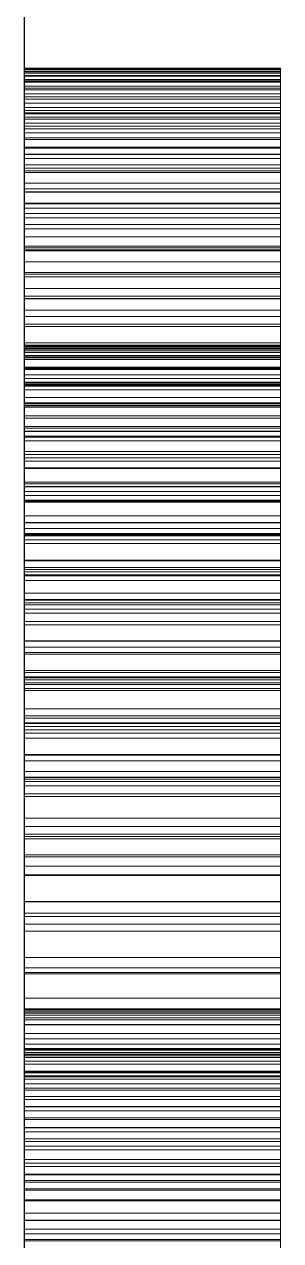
# Model space of a CAD drawing. Header units: millimetres. Extents: x 40 to 1360, y 134 to 546.
# Drawn here: x 107.85 to 108.05, y 429.61 to 430.56 of the extents above; entities that cross this region are included whole.
import ezdxf

# ---------------------------------------------------------------- set-up
doc = ezdxf.new("R2010")
doc.units = ezdxf.units.MM
doc.linetypes.add('WP_HIDDEN', pattern=[2.3, 1.5, -0.8])
doc.layers.add('HIDDEN', color=7, linetype='WP_HIDDEN', lineweight=13)
doc.layers.add('VISIBLE', color=7, linetype='CONTINUOUS', lineweight=25)

msp = doc.modelspace()

# ---------------------------------------------------------------- linework, layer by layer
at = {"layer": 'HIDDEN', "ltscale": 2}
for p, q in [((107.85, 430.52538), (107.85, 430.52476)), ((107.85, 430.52471), (107.85, 430.52538)), ((107.85, 430.52538), (107.85, 430.52441)), ((107.85, 430.52315), (107.85, 430.52538)), ((107.85, 428.36212), (107.85, 430.52538)), ((107.85, 430.52538), (107.85, 430.49034)), ((107.85, 430.52538), (108.05, 430.52538)), ((107.85, 430.52476), (107.85, 430.52289)), ((107.85, 430.52476), (108.05, 430.52476)), ((107.85, 430.52269), (107.85, 430.52471)), ((107.85, 430.52471), (108.05, 430.52471)), ((107.85, 430.52441), (107.85, 430.52152)), ((107.85, 430.52441), (108.05, 430.52441)), ((108.05, 430.52471), (108.05, 430.52538)), ((108.05, 430.52538), (108.05, 430.52476)), ((108.05, 430.52315), (108.05, 430.52538)), ((108.05, 430.52538), (108.05, 430.52441)), ((108.05, 428.36212), (108.05, 430.52538)), ((108.05, 430.52538), (108.05, 430.49034)), ((108.05, 430.52476), (108.05, 430.52289)), ((108.05, 430.52269), (108.05, 430.52471)), ((108.05, 430.52441), (108.05, 430.52152)), ((107.85, 430.51647), (107.85, 430.52315)), ((107.85, 430.52315), (108.05, 430.52315)), ((107.85, 430.52289), (107.85, 430.51977)), ((107.85, 430.52289), (108.05, 430.52289)), ((107.85, 430.51933), (107.85, 430.52269)), ((107.85, 430.52269), (108.05, 430.52269)), ((107.85, 430.52152), (107.85, 430.5167)), ((107.85, 430.52152), (108.05, 430.52152)), ((107.85, 430.51977), (107.85, 430.51541)), ((107.85, 430.51977), (108.05, 430.51977)), ((107.85, 430.51463), (107.85, 430.51933)), ((107.85, 430.51933), (108.05, 430.51933)), ((107.85, 430.5167), (107.85, 430.50995)), ((107.85, 430.5167), (108.05, 430.5167)), ((107.85, 430.51656), (107.85, 428.36212)), ((107.85, 428.82504), (107.85, 430.51656)), ((107.85, 430.51656), (108.05, 430.51656)), ((107.85, 430.51146), (107.85, 430.51647)), ((107.85, 430.51647), (108.05, 430.51647)), ((107.85, 430.51541), (107.85, 430.50981)), ((107.85, 430.51541), (108.05, 430.51541)), ((108.05, 430.51647), (108.05, 430.52315)), ((108.05, 430.52289), (108.05, 430.51977)), ((108.05, 430.51933), (108.05, 430.52269)), ((108.05, 430.52152), (108.05, 430.5167)), ((108.05, 430.51977), (108.05, 430.51541)), ((108.05, 430.51463), (108.05, 430.51933)), ((108.05, 430.5167), (108.05, 430.50995)), ((108.05, 430.51656), (108.05, 428.36212)), ((108.05, 428.82504), (108.05, 430.51656)), ((108.05, 430.51146), (108.05, 430.51647)), ((108.05, 430.51541), (108.05, 430.50981)), ((107.85, 430.50859), (107.85, 430.51463)), ((107.85, 430.51463), (108.05, 430.51463)), ((107.85, 430.50533), (107.85, 430.51146)), ((107.85, 430.51146), (108.05, 430.51146)), ((107.85, 430.50995), (107.85, 430.50127)), ((107.85, 430.50995), (108.05, 430.50995)), ((107.85, 430.50981), (107.85, 430.50296)), ((107.85, 430.50981), (108.05, 430.50981)), ((107.85, 430.5012), (107.85, 430.50859)), ((107.85, 430.50859), (108.05, 430.50859)), ((108.05, 430.50859), (108.05, 430.51463)), ((108.05, 430.50533), (108.05, 430.51146)), ((108.05, 430.50995), (108.05, 430.50127)), ((108.05, 430.50981), (108.05, 430.50296)), ((108.05, 430.5012), (108.05, 430.50859)), ((107.85, 430.49809), (107.85, 430.50533)), ((107.85, 430.50533), (108.05, 430.50533)), ((107.85, 430.50296), (107.85, 430.49486)), ((107.85, 430.50296), (108.05, 430.50296)), ((107.85, 430.50127), (107.85, 430.49066)), ((107.85, 430.50127), (108.05, 430.50127)), ((107.85, 430.49247), (107.85, 430.5012)), ((107.85, 430.5012), (108.05, 430.5012)), ((107.85, 430.48974), (107.85, 430.49809)), ((107.85, 430.49809), (108.05, 430.49809)), ((108.05, 430.49809), (108.05, 430.50533)), ((108.05, 430.50296), (108.05, 430.49486)), ((108.05, 430.50127), (108.05, 430.49066)), ((108.05, 430.49247), (108.05, 430.5012)), ((108.05, 430.48974), (108.05, 430.49809)), ((107.85, 430.49486), (107.85, 430.48552)), ((107.85, 430.49486), (108.05, 430.49486)), ((107.85, 430.48239), (107.85, 430.49247)), ((107.85, 430.49247), (108.05, 430.49247)), ((107.85, 430.49066), (107.85, 430.47812)), ((107.85, 430.49066), (108.05, 430.49066)), ((107.85, 430.49034), (107.85, 430.45502)), ((107.85, 430.49034), (108.05, 430.49034)), ((107.85, 430.48027), (107.85, 430.48974)), ((107.85, 430.48974), (108.05, 430.48974)), ((107.85, 430.48717), (107.85, 429.38056)), ((107.85, 430.2344), (107.85, 430.48717)), ((107.85, 430.48717), (108.05, 430.48717)), ((108.05, 430.49486), (108.05, 430.48552)), ((108.05, 430.48239), (108.05, 430.49247)), ((108.05, 430.49066), (108.05, 430.47812)), ((108.05, 430.49034), (108.05, 430.45502)), ((108.05, 430.48027), (108.05, 430.48974)), ((108.05, 430.48717), (108.05, 429.38056)), ((108.05, 430.2344), (108.05, 430.48717)), ((107.85, 430.48552), (107.85, 430.47493)), ((107.85, 430.48552), (108.05, 430.48552)), ((107.85, 430.47097), (107.85, 430.48239)), ((107.85, 430.48239), (108.05, 430.48239)), ((107.85, 430.46969), (107.85, 430.48027)), ((107.85, 430.48027), (108.05, 430.48027)), ((107.85, 430.47812), (107.85, 430.46366)), ((107.85, 430.47812), (108.05, 430.47812)), ((108.05, 430.48552), (108.05, 430.47493)), ((108.05, 430.47097), (108.05, 430.48239)), ((108.05, 430.46969), (108.05, 430.48027)), ((108.05, 430.47812), (108.05, 430.46366)), ((107.85, 430.47493), (107.85, 430.46309)), ((107.85, 430.47493), (108.05, 430.47493)), ((107.85, 430.45821), (107.85, 430.47097)), ((107.85, 430.47097), (108.05, 430.47097)), ((107.85, 430.458), (107.85, 430.46969)), ((107.85, 430.46969), (108.05, 430.46969)), ((108.05, 430.47493), (108.05, 430.46309)), ((108.05, 430.45821), (108.05, 430.47097)), ((108.05, 430.458), (108.05, 430.46969)), ((107.85, 430.46366), (107.85, 430.44726)), ((107.85, 430.46366), (108.05, 430.46366)), ((107.85, 430.46309), (107.85, 430.45001)), ((107.85, 430.46309), (108.05, 430.46309)), ((107.85, 430.44411), (107.85, 430.45821)), ((107.85, 430.45821), (108.05, 430.45821)), ((107.85, 430.44519), (107.85, 430.458)), ((107.85, 430.458), (108.05, 430.458)), ((108.05, 430.46366), (108.05, 430.44726)), ((108.05, 430.46309), (108.05, 430.45001)), ((108.05, 430.44411), (108.05, 430.45821)), ((108.05, 430.44519), (108.05, 430.458)), ((107.85, 430.45502), (107.85, 430.41943)), ((107.85, 430.45502), (108.05, 430.45502)), ((107.85, 430.45001), (107.85, 430.43569)), ((107.85, 430.45001), (108.05, 430.45001)), ((108.05, 430.45502), (108.05, 430.41943)), ((108.05, 430.45001), (108.05, 430.43569)), ((107.85, 430.44726), (107.85, 430.42894)), ((107.85, 430.44726), (108.05, 430.44726)), ((107.85, 430.43127), (107.85, 430.44519)), ((107.85, 430.44519), (108.05, 430.44519)), ((107.85, 430.42866), (107.85, 430.44411)), ((107.85, 430.44411), (108.05, 430.44411)), ((108.05, 430.44726), (108.05, 430.42894)), ((108.05, 430.43127), (108.05, 430.44519)), ((108.05, 430.42866), (108.05, 430.44411)), ((107.85, 430.43569), (107.85, 430.42012)), ((107.85, 430.43569), (108.05, 430.43569)), ((107.85, 430.41624), (107.85, 430.43127)), ((107.85, 430.43127), (108.05, 430.43127)), ((108.05, 430.43569), (108.05, 430.42012)), ((108.05, 430.41624), (108.05, 430.43127)), ((107.85, 430.42894), (107.85, 430.40868)), ((107.85, 430.42894), (108.05, 430.42894)), ((107.85, 430.41187), (107.85, 430.42866)), ((107.85, 430.42866), (108.05, 430.42866)), ((107.85, 430.42012), (107.85, 430.4033)), ((107.85, 430.42012), (108.05, 430.42012)), ((108.05, 430.42894), (108.05, 430.40868)), ((108.05, 430.41187), (108.05, 430.42866)), ((108.05, 430.42012), (108.05, 430.4033)), ((107.85, 430.41943), (107.85, 430.38356)), ((107.85, 430.41943), (108.05, 430.41943)), ((107.85, 430.40009), (107.85, 430.41624)), ((107.85, 430.41624), (108.05, 430.41624)), ((107.85, 430.39373), (107.85, 430.41187)), ((107.85, 430.41187), (108.05, 430.41187)), ((108.05, 430.41943), (108.05, 430.38356)), ((108.05, 430.40009), (108.05, 430.41624)), ((108.05, 430.39373), (108.05, 430.41187)), ((107.85, 430.40868), (107.85, 430.3865)), ((107.85, 430.40868), (108.05, 430.40868)), ((107.85, 430.4033), (107.85, 430.38524)), ((107.85, 430.4033), (108.05, 430.4033)), ((108.05, 430.40868), (108.05, 430.3865)), ((108.05, 430.4033), (108.05, 430.38524)), ((107.85, 430.38283), (107.85, 430.40009)), ((107.85, 430.40009), (108.05, 430.40009)), ((107.85, 430.37426), (107.85, 430.39373)), ((107.85, 430.39373), (108.05, 430.39373)), ((108.05, 430.38283), (108.05, 430.40009)), ((108.05, 430.37426), (108.05, 430.39373)), ((107.85, 430.3865), (107.85, 430.36239)), ((107.85, 430.3865), (108.05, 430.3865)), ((107.85, 430.38524), (107.85, 430.36593)), ((107.85, 430.38524), (108.05, 430.38524)), ((107.85, 430.38356), (107.85, 430.34742)), ((107.85, 430.38356), (108.05, 430.38356)), ((107.85, 430.36458), (107.85, 430.38283)), ((107.85, 430.38283), (108.05, 430.38283)), ((108.05, 430.3865), (108.05, 430.36239)), ((108.05, 430.38524), (108.05, 430.36593)), ((108.05, 430.38356), (108.05, 430.34742)), ((108.05, 430.36458), (108.05, 430.38283)), ((107.85, 430.35343), (107.85, 430.37426)), ((107.85, 430.37426), (108.05, 430.37426)), ((108.05, 430.35343), (108.05, 430.37426)), ((107.85, 430.36593), (107.85, 430.34543)), ((107.85, 430.36593), (108.05, 430.36593)), ((107.85, 430.34549), (107.85, 430.36458)), ((107.85, 430.36458), (108.05, 430.36458)), ((108.05, 430.36593), (108.05, 430.34543)), ((108.05, 430.34549), (108.05, 430.36458)), ((107.85, 430.36239), (107.85, 430.33635)), ((107.85, 430.36239), (108.05, 430.36239)), ((107.85, 430.33162), (107.85, 430.35343)), ((107.85, 430.35343), (108.05, 430.35343)), ((108.05, 430.36239), (108.05, 430.33635)), ((108.05, 430.33162), (108.05, 430.35343)), ((107.85, 430.34742), (107.85, 430.311)), ((107.85, 430.34742), (108.05, 430.34742)), ((107.85, 430.32555), (107.85, 430.34549)), ((107.85, 430.34549), (108.05, 430.34549)), ((107.85, 430.34543), (107.85, 430.3238)), ((107.85, 430.34543), (108.05, 430.34543)), ((108.05, 430.34742), (108.05, 430.311)), ((108.05, 430.32555), (108.05, 430.34549)), ((108.05, 430.34543), (108.05, 430.3238)), ((107.85, 430.33635), (107.85, 430.30838)), ((107.85, 430.33635), (108.05, 430.33635)), ((108.05, 430.33635), (108.05, 430.30838)), ((107.85, 430.30916), (107.85, 430.33162)), ((107.85, 430.33162), (108.05, 430.33162)), ((107.85, 430.30475), (107.85, 430.32555)), ((107.85, 430.32555), (108.05, 430.32555)), ((108.05, 430.30916), (108.05, 430.33162)), ((108.05, 430.30475), (108.05, 430.32555)), ((107.85, 430.3238), (107.85, 430.30104)), ((107.85, 430.3238), (108.05, 430.3238)), ((108.05, 430.3238), (108.05, 430.30104)), ((107.85, 430.311), (107.85, 430.27431)), ((107.85, 430.311), (108.05, 430.311)), ((107.85, 430.28606), (107.85, 430.30916)), ((107.85, 430.30916), (108.05, 430.30916)), ((107.85, 430.30838), (107.85, 430.27849)), ((107.85, 430.30838), (108.05, 430.30838)), ((107.85, 430.30788), (107.85, 430.30611)), ((107.85, 430.30677), (107.85, 430.30788)), ((107.85, 430.30788), (108.05, 430.30788)), ((107.85, 430.30347), (107.85, 430.30677)), ((107.85, 430.30677), (108.05, 430.30677)), ((107.85, 430.30641), (107.85, 430.30472)), ((107.85, 430.30462), (107.85, 430.30641)), ((107.85, 430.30641), (108.05, 430.30641)), ((107.85, 430.30611), (107.85, 430.3008)), ((107.85, 430.30611), (108.05, 430.30611)), ((108.05, 430.311), (108.05, 430.27431)), ((108.05, 430.28606), (108.05, 430.30916)), ((108.05, 430.30838), (108.05, 430.27849)), ((108.05, 430.30788), (108.05, 430.30611)), ((108.05, 430.30677), (108.05, 430.30788)), ((108.05, 430.30347), (108.05, 430.30677)), ((108.05, 430.30641), (108.05, 430.30472)), ((108.05, 430.30462), (108.05, 430.30641)), ((108.05, 430.30611), (108.05, 430.3008)), ((107.85, 430.28311), (107.85, 430.30475)), ((107.85, 430.30475), (108.05, 430.30475)), ((107.85, 430.30472), (107.85, 430.29966)), ((107.85, 430.30472), (108.05, 430.30472)), ((107.85, 430.29924), (107.85, 430.30462)), ((107.85, 430.30462), (108.05, 430.30462)), ((107.85, 430.29796), (107.85, 430.30347)), ((107.85, 430.30347), (108.05, 430.30347)), ((107.85, 430.30104), (107.85, 430.27715)), ((107.85, 430.30104), (108.05, 430.30104)), ((107.85, 430.3008), (107.85, 430.29196)), ((107.85, 430.3008), (108.05, 430.3008)), ((107.85, 430.29966), (107.85, 430.29122)), ((107.85, 430.29966), (108.05, 430.29966)), ((107.85, 430.29029), (107.85, 430.29924)), ((107.85, 430.29924), (108.05, 430.29924)), ((107.85, 430.29024), (107.85, 430.29796)), ((107.85, 430.29796), (108.05, 430.29796)), ((108.05, 430.28311), (108.05, 430.30475)), ((108.05, 430.30472), (108.05, 430.29966)), ((108.05, 430.29924), (108.05, 430.30462)), ((108.05, 430.29796), (108.05, 430.30347)), ((108.05, 430.30104), (108.05, 430.27715)), ((108.05, 430.3008), (108.05, 430.29196)), ((108.05, 430.29966), (108.05, 430.29122)), ((108.05, 430.29029), (108.05, 430.29924)), ((108.05, 430.29024), (108.05, 430.29796)), ((107.85, 430.29196), (107.85, 430.27959)), ((107.85, 430.29196), (108.05, 430.29196)), ((107.85, 430.29122), (107.85, 430.2794)), ((107.85, 430.29122), (108.05, 430.29122)), ((107.85, 430.27775), (107.85, 430.29029)), ((107.85, 430.29029), (108.05, 430.29029)), ((107.85, 430.28032), (107.85, 430.29024)), ((107.85, 430.29024), (108.05, 430.29024)), ((108.05, 430.29196), (108.05, 430.27959)), ((108.05, 430.29122), (108.05, 430.2794)), ((108.05, 430.27775), (108.05, 430.29029)), ((108.05, 430.28032), (108.05, 430.29024)), ((107.85, 430.26232), (107.85, 430.28606)), ((107.85, 430.28606), (108.05, 430.28606)), ((107.85, 430.26062), (107.85, 430.28311)), ((107.85, 430.28311), (108.05, 430.28311)), ((107.85, 430.2682), (107.85, 430.28032)), ((107.85, 430.28032), (108.05, 430.28032)), ((107.85, 430.27959), (107.85, 430.26367)), ((107.85, 430.27959), (108.05, 430.27959)), ((107.85, 430.2794), (107.85, 430.26421)), ((107.85, 430.2794), (108.05, 430.2794)), ((107.85, 430.27849), (107.85, 430.2417)), ((107.85, 430.27849), (108.05, 430.27849)), ((107.85, 430.26163), (107.85, 430.27775)), ((107.85, 430.27775), (108.05, 430.27775)), ((108.05, 430.26232), (108.05, 430.28606)), ((108.05, 430.26062), (108.05, 430.28311)), ((108.05, 430.2682), (108.05, 430.28032)), ((108.05, 430.27959), (108.05, 430.26367)), ((108.05, 430.2794), (108.05, 430.26421)), ((108.05, 430.27849), (108.05, 430.2417)), ((108.05, 430.26163), (108.05, 430.27775)), ((107.85, 430.27715), (107.85, 430.25213)), ((107.85, 430.27715), (108.05, 430.27715)), ((107.85, 430.27431), (107.85, 430.23734)), ((107.85, 430.27431), (108.05, 430.27431)), ((107.85, 430.25387), (107.85, 430.2682)), ((107.85, 430.2682), (108.05, 430.2682)), ((108.05, 430.27715), (108.05, 430.25213)), ((108.05, 430.27431), (108.05, 430.23734)), ((108.05, 430.25387), (108.05, 430.2682)), ((107.85, 430.26421), (107.85, 430.24565)), ((107.85, 430.26421), (108.05, 430.26421)), ((107.85, 430.26367), (107.85, 430.24422)), ((107.85, 430.26367), (108.05, 430.26367)), ((107.85, 430.23793), (107.85, 430.26232)), ((107.85, 430.26232), (108.05, 430.26232)), ((107.85, 430.24193), (107.85, 430.26163)), ((107.85, 430.26163), (108.05, 430.26163)), ((107.85, 430.23728), (107.85, 430.26062)), ((107.85, 430.26062), (108.05, 430.26062)), ((108.05, 430.26421), (108.05, 430.24565)), ((108.05, 430.26367), (108.05, 430.24422)), ((108.05, 430.23793), (108.05, 430.26232)), ((108.05, 430.24193), (108.05, 430.26163)), ((108.05, 430.23728), (108.05, 430.26062)), ((107.85, 430.23734), (107.85, 430.25387)), ((107.85, 430.25387), (108.05, 430.25387)), ((107.85, 430.25213), (107.85, 430.22598)), ((107.85, 430.25213), (108.05, 430.25213)), ((108.05, 430.23734), (108.05, 430.25387)), ((108.05, 430.25213), (108.05, 430.22598)), ((107.85, 430.24565), (107.85, 430.22371)), ((107.85, 430.24565), (108.05, 430.24565)), ((107.85, 430.24422), (107.85, 430.22124)), ((107.85, 430.24422), (108.05, 430.24422)), ((107.85, 430.21864), (107.85, 430.24193)), ((107.85, 430.24193), (108.05, 430.24193)), ((107.85, 430.2417), (107.85, 430.20225)), ((107.85, 430.2417), (108.05, 430.2417)), ((108.05, 430.24565), (108.05, 430.22371)), ((108.05, 430.24422), (108.05, 430.22124)), ((108.05, 430.21864), (108.05, 430.24193)), ((108.05, 430.2417), (108.05, 430.20225)), ((107.85, 430.2129), (107.85, 430.23793)), ((107.85, 430.23793), (108.05, 430.23793)), ((107.85, 430.21325), (107.85, 430.23734)), ((107.85, 430.23734), (107.85, 430.20092)), ((107.85, 430.23734), (108.05, 430.23734)), ((107.85, 430.21309), (107.85, 430.23728)), ((107.85, 430.23728), (108.05, 430.23728)), ((107.85, 429.65537), (107.85, 430.2344)), ((107.85, 430.2344), (108.05, 430.2344)), ((108.05, 430.2129), (108.05, 430.23793)), ((108.05, 430.21325), (108.05, 430.23734)), ((108.05, 430.23734), (108.05, 430.20092)), ((108.05, 430.21309), (108.05, 430.23728)), ((108.05, 429.65537), (108.05, 430.2344)), ((107.85, 430.22598), (107.85, 430.1987)), ((107.85, 430.22598), (108.05, 430.22598)), ((107.85, 430.22371), (107.85, 430.19839)), ((107.85, 430.22371), (108.05, 430.22371)), ((107.85, 430.22124), (107.85, 430.19472)), ((107.85, 430.22124), (108.05, 430.22124)), ((108.05, 430.22598), (108.05, 430.1987)), ((108.05, 430.22371), (108.05, 430.19839)), ((108.05, 430.22124), (108.05, 430.19472)), ((107.85, 430.19178), (107.85, 430.21864)), ((107.85, 430.21864), (108.05, 430.21864)), ((107.85, 430.18654), (107.85, 430.21325)), ((107.85, 430.21325), (108.05, 430.21325)), ((107.85, 430.18805), (107.85, 430.21309)), ((107.85, 430.21309), (108.05, 430.21309)), ((107.85, 430.18723), (107.85, 430.2129)), ((107.85, 430.2129), (108.05, 430.2129)), ((108.05, 430.19178), (108.05, 430.21864)), ((108.05, 430.18654), (108.05, 430.21325)), ((108.05, 430.18805), (108.05, 430.21309)), ((108.05, 430.18723), (108.05, 430.2129)), ((107.85, 430.20225), (107.85, 430.16014)), ((107.85, 430.20225), (108.05, 430.20225)), ((108.05, 430.20225), (108.05, 430.16014)), ((107.85, 430.20092), (107.85, 430.16588)), ((107.85, 430.20092), (108.05, 430.20092)), ((107.85, 430.1987), (107.85, 430.17029)), ((107.85, 430.1987), (108.05, 430.1987)), ((107.85, 430.19839), (107.85, 430.17062)), ((107.85, 430.19839), (108.05, 430.19839)), ((107.85, 430.19472), (107.85, 430.17575)), ((107.85, 430.19472), (108.05, 430.19472)), ((108.05, 430.20092), (108.05, 430.16588)), ((108.05, 430.1987), (108.05, 430.17029)), ((108.05, 430.19839), (108.05, 430.17062)), ((108.05, 430.19472), (108.05, 430.17575)), ((107.85, 430.16174), (107.85, 430.19178)), ((107.85, 430.19178), (108.05, 430.19178)), ((107.85, 430.16216), (107.85, 430.18805)), ((107.85, 430.18805), (108.05, 430.18805)), ((107.85, 430.16092), (107.85, 430.18723)), ((107.85, 430.18723), (108.05, 430.18723)), ((107.85, 430.15722), (107.85, 430.18654)), ((107.85, 430.18654), (108.05, 430.18654)), ((108.05, 430.16174), (108.05, 430.19178)), ((108.05, 430.16216), (108.05, 430.18805)), ((108.05, 430.16092), (108.05, 430.18723)), ((108.05, 430.15722), (108.05, 430.18654)), ((107.85, 430.17575), (107.85, 430.15412)), ((107.85, 430.17575), (108.05, 430.17575)), ((108.05, 430.17575), (108.05, 430.15412)), ((107.85, 430.17062), (107.85, 430.14131)), ((107.85, 430.17062), (108.05, 430.17062)), ((107.85, 430.17029), (107.85, 430.14074)), ((107.85, 430.17029), (108.05, 430.17029)), ((107.85, 430.16588), (107.85, 430.13221)), ((107.85, 430.16588), (108.05, 430.16588)), ((108.05, 430.17062), (108.05, 430.14131)), ((108.05, 430.17029), (108.05, 430.14074)), ((108.05, 430.16588), (108.05, 430.13221)), ((107.85, 430.13542), (107.85, 430.16216)), ((107.85, 430.16216), (108.05, 430.16216)), ((107.85, 430.12895), (107.85, 430.16174)), ((107.85, 430.16174), (108.05, 430.16174)), ((107.85, 430.13396), (107.85, 430.16092)), ((107.85, 430.16092), (108.05, 430.16092)), ((107.85, 430.16014), (107.85, 430.11536)), ((107.85, 430.16014), (108.05, 430.16014)), ((107.85, 430.12528), (107.85, 430.15722)), ((107.85, 430.15722), (108.05, 430.15722)), ((107.85, 430.15412), (107.85, 430.12983)), ((107.85, 430.15412), (108.05, 430.15412)), ((108.05, 430.13542), (108.05, 430.16216)), ((108.05, 430.12895), (108.05, 430.16174)), ((108.05, 430.13396), (108.05, 430.16092)), ((108.05, 430.16014), (108.05, 430.11536)), ((108.05, 430.12528), (108.05, 430.15722)), ((108.05, 430.15412), (108.05, 430.12983)), ((107.85, 430.14131), (107.85, 430.11046)), ((107.85, 430.14131), (108.05, 430.14131)), ((107.85, 430.14074), (107.85, 430.11007)), ((107.85, 430.14074), (108.05, 430.14074)), ((107.85, 430.10783), (107.85, 430.13542)), ((107.85, 430.13542), (108.05, 430.13542)), ((108.05, 430.14131), (108.05, 430.11046)), ((108.05, 430.14074), (108.05, 430.11007)), ((108.05, 430.10783), (108.05, 430.13542)), ((107.85, 430.10636), (107.85, 430.13396)), ((107.85, 430.13396), (108.05, 430.13396)), ((107.85, 430.13221), (107.85, 430.09993)), ((107.85, 430.13221), (108.05, 430.13221)), ((107.85, 430.12983), (107.85, 430.10287)), ((107.85, 430.12983), (108.05, 430.12983)), ((107.85, 430.09341), (107.85, 430.12895)), ((107.85, 430.12895), (108.05, 430.12895)), ((108.05, 430.10636), (108.05, 430.13396)), ((108.05, 430.13221), (108.05, 430.09993)), ((108.05, 430.12983), (108.05, 430.10287)), ((108.05, 430.09341), (108.05, 430.12895)), ((107.85, 430.09072), (107.85, 430.12528)), ((107.85, 430.12528), (108.05, 430.12528)), ((108.05, 430.09072), (108.05, 430.12528)), ((107.85, 430.11536), (107.85, 430.06792)), ((107.85, 430.11536), (108.05, 430.11536)), ((107.85, 430.11046), (107.85, 430.07807)), ((107.85, 430.11046), (108.05, 430.11046)), ((107.85, 430.11007), (107.85, 430.07826)), ((107.85, 430.11007), (108.05, 430.11007)), ((107.85, 430.0501), (107.85, 430.10783)), ((107.85, 430.10783), (108.05, 430.10783)), ((108.05, 430.11536), (108.05, 430.06792)), ((108.05, 430.11046), (108.05, 430.07807)), ((108.05, 430.11007), (108.05, 430.07826)), ((108.05, 430.0501), (108.05, 430.10783)), ((107.85, 430.07811), (107.85, 430.10636)), ((107.85, 430.10636), (108.05, 430.10636)), ((107.85, 430.10287), (107.85, 430.07325)), ((107.85, 430.10287), (108.05, 430.10287)), ((107.85, 430.09993), (107.85, 430.06902)), ((107.85, 430.09993), (108.05, 430.09993)), ((108.05, 430.07811), (108.05, 430.10636)), ((108.05, 430.10287), (108.05, 430.07325)), ((108.05, 430.09993), (108.05, 430.06902)), ((107.85, 430.0551), (107.85, 430.09341)), ((107.85, 430.09341), (108.05, 430.09341)), ((107.85, 430.05354), (107.85, 430.09072)), ((107.85, 430.09072), (108.05, 430.09072)), ((108.05, 430.0551), (108.05, 430.09341)), ((108.05, 430.05354), (108.05, 430.09072)), ((107.85, 430.07826), (107.85, 430.04532)), ((107.85, 430.07826), (108.05, 430.07826)), ((107.85, 430.04923), (107.85, 430.07811)), ((107.85, 430.07811), (108.05, 430.07811)), ((107.85, 430.07807), (107.85, 430.04414)), ((107.85, 430.07807), (108.05, 430.07807)), ((108.05, 430.07826), (108.05, 430.04532)), ((108.05, 430.04923), (108.05, 430.07811)), ((108.05, 430.07807), (108.05, 430.04414)), ((107.85, 430.07325), (107.85, 430.04096)), ((107.85, 430.07325), (108.05, 430.07325)), ((107.85, 430.06902), (107.85, 430.03949)), ((107.85, 430.06902), (108.05, 430.06902)), ((108.05, 430.07325), (108.05, 430.04096)), ((108.05, 430.06902), (108.05, 430.03949)), ((107.85, 430.06792), (107.85, 430.01781)), ((107.85, 430.06792), (108.05, 430.06792)), ((108.05, 430.06792), (108.05, 430.01781)), ((107.85, 430.01405), (107.85, 430.0551)), ((107.85, 430.0551), (107.85, 428.36212)), ((107.85, 430.0551), (108.05, 430.0551)), ((107.85, 430.01375), (107.85, 430.05354)), ((107.85, 430.05354), (108.05, 430.05354)), ((107.85, 429.98897), (107.85, 430.0501)), ((107.85, 430.0501), (108.05, 430.0501)), ((108.05, 430.01405), (108.05, 430.0551)), ((108.05, 428.36212), (108.05, 430.0551)), ((108.05, 430.01375), (108.05, 430.05354)), ((108.05, 429.98897), (108.05, 430.0501)), ((107.85, 430.0197), (107.85, 430.04923)), ((107.85, 430.04923), (108.05, 430.04923)), ((107.85, 430.04776), (107.85, 428.36212)), ((107.85, 430.02498), (107.85, 430.04776)), ((107.85, 430.04776), (108.05, 430.04776)), ((107.85, 430.04532), (107.85, 430.01125)), ((107.85, 430.04532), (108.05, 430.04532)), ((107.85, 430.04414), (107.85, 430.00867)), ((107.85, 430.04414), (108.05, 430.04414)), ((107.85, 430.04096), (107.85, 430.00601)), ((107.85, 430.04096), (108.05, 430.04096)), ((108.05, 430.0197), (108.05, 430.04923)), ((108.05, 430.04776), (108.05, 428.36212)), ((108.05, 430.02498), (108.05, 430.04776)), ((108.05, 430.04532), (108.05, 430.01125)), ((108.05, 430.04414), (108.05, 430.00867)), ((108.05, 430.04096), (108.05, 430.00601)), ((107.85, 430.03949), (107.85, 430.01134)), ((107.85, 430.03949), (108.05, 430.03949)), ((108.05, 430.03949), (108.05, 430.01134)), ((107.85, 430.0022), (107.85, 430.02498)), ((107.85, 430.02498), (108.05, 430.02498)), ((108.05, 430.0022), (108.05, 430.02498)), ((107.85, 429.98952), (107.85, 430.0197)), ((107.85, 430.0197), (108.05, 430.0197)), ((107.85, 430.01781), (107.85, 429.96505)), ((107.85, 430.01781), (108.05, 430.01781)), ((107.85, 429.97024), (107.85, 430.01405)), ((107.85, 430.01405), (108.05, 430.01405)), ((107.85, 429.97134), (107.85, 430.01375)), ((107.85, 430.01375), (108.05, 430.01375)), ((108.05, 429.98952), (108.05, 430.0197)), ((108.05, 430.01781), (108.05, 429.96505)), ((108.05, 429.97024), (108.05, 430.01405)), ((108.05, 429.97134), (108.05, 430.01375)), ((107.85, 430.01134), (107.85, 429.98456)), ((107.85, 430.01134), (108.05, 430.01134)), ((107.85, 430.01125), (107.85, 429.97606)), ((107.85, 430.01125), (108.05, 430.01125)), ((107.85, 430.00867), (107.85, 429.97167)), ((107.85, 430.00867), (108.05, 430.00867)), ((107.85, 430.00601), (107.85, 429.9684)), ((107.85, 430.00601), (108.05, 430.00601)), ((107.85, 429.95664), (107.85, 430.0022)), ((107.85, 430.0022), (108.05, 430.0022)), ((108.05, 430.01134), (108.05, 429.98456)), ((108.05, 430.01125), (108.05, 429.97606)), ((108.05, 430.00867), (108.05, 429.97167)), ((108.05, 430.00601), (108.05, 429.9684)), ((108.05, 429.95664), (108.05, 430.0022)), ((107.85, 429.95871), (107.85, 429.98952)), ((107.85, 429.98952), (108.05, 429.98952)), ((107.85, 429.9684), (107.85, 429.98897)), ((107.85, 429.98897), (108.05, 429.98897)), ((107.85, 429.98456), (107.85, 429.72885)), ((107.85, 429.98456), (108.05, 429.98456)), ((108.05, 429.95871), (108.05, 429.98952)), ((108.05, 429.9684), (108.05, 429.98897)), ((108.05, 429.98456), (108.05, 429.72885)), ((107.85, 429.97606), (107.85, 429.93973)), ((107.85, 429.97606), (108.05, 429.97606)), ((108.05, 429.97606), (108.05, 429.93973)), ((107.85, 429.97167), (107.85, 429.93313)), ((107.85, 429.97167), (108.05, 429.97167)), ((107.85, 429.9253), (107.85, 429.97134)), ((107.85, 429.97134), (108.05, 429.97134)), ((107.85, 429.92367), (107.85, 429.97024)), ((107.85, 429.97024), (108.05, 429.97024)), ((107.85, 429.9684), (108.05, 429.9684)), ((107.85, 429.96505), (107.85, 429.90961)), ((107.85, 429.96505), (108.05, 429.96505)), ((108.05, 429.97167), (108.05, 429.93313)), ((108.05, 429.9253), (108.05, 429.97134)), ((108.05, 429.92367), (108.05, 429.97024)), ((108.05, 429.96505), (108.05, 429.90961)), ((107.85, 429.92725), (107.85, 429.95871)), ((107.85, 429.95871), (108.05, 429.95871)), ((107.85, 429.91108), (107.85, 429.95664)), ((107.85, 429.95664), (108.05, 429.95664)), ((108.05, 429.92725), (108.05, 429.95871)), ((108.05, 429.91108), (108.05, 429.95664)), ((107.85, 429.93973), (107.85, 429.90227)), ((107.85, 429.93973), (108.05, 429.93973)), ((108.05, 429.93973), (108.05, 429.90227)), ((107.85, 429.93313), (107.85, 429.89537)), ((107.85, 429.93313), (108.05, 429.93313)), ((107.85, 429.89499), (107.85, 429.92725)), ((107.85, 429.92725), (108.05, 429.92725)), ((108.05, 429.93313), (108.05, 429.89537)), ((108.05, 429.89499), (108.05, 429.92725)), ((107.85, 429.87462), (107.85, 429.9253)), ((107.85, 429.9253), (108.05, 429.9253)), ((107.85, 429.87434), (107.85, 429.92367)), ((107.85, 429.92367), (108.05, 429.92367)), ((108.05, 429.87462), (108.05, 429.9253)), ((108.05, 429.87434), (108.05, 429.92367)), ((107.85, 429.86553), (107.85, 429.91108)), ((107.85, 429.91108), (108.05, 429.91108)), ((107.85, 429.90961), (107.85, 429.85152)), ((107.85, 429.90961), (108.05, 429.90961)), ((108.05, 429.86553), (108.05, 429.91108)), ((108.05, 429.90961), (108.05, 429.85152)), ((107.85, 429.90227), (107.85, 429.87434)), ((107.85, 429.90227), (108.05, 429.90227)), ((108.05, 429.90227), (108.05, 429.87434)), ((107.85, 429.89537), (107.85, 429.85703)), ((107.85, 429.89537), (108.05, 429.89537)), ((107.85, 429.86286), (107.85, 429.89499)), ((107.85, 429.89499), (108.05, 429.89499)), ((108.05, 429.89537), (108.05, 429.85703)), ((108.05, 429.86286), (108.05, 429.89499)), ((107.85, 429.8193), (107.85, 429.87462)), ((107.85, 429.87462), (108.05, 429.87462)), ((107.85, 429.87434), (108.05, 429.87434)), ((108.05, 429.8193), (108.05, 429.87462)), ((107.85, 429.82282), (107.85, 429.86553)), ((107.85, 429.86553), (108.05, 429.86553)), ((107.85, 429.83088), (107.85, 429.86286)), ((107.85, 429.86286), (108.05, 429.86286)), ((108.05, 429.82282), (108.05, 429.86553)), ((108.05, 429.83088), (108.05, 429.86286)), ((107.85, 429.85703), (107.85, 429.81812)), ((107.85, 429.85703), (108.05, 429.85703)), ((107.85, 429.85152), (107.85, 429.79076)), ((107.85, 429.85152), (108.05, 429.85152)), ((108.05, 429.85703), (108.05, 429.81812)), ((108.05, 429.85152), (108.05, 429.79076)), ((107.85, 429.79903), (107.85, 429.83088)), ((107.85, 429.83088), (108.05, 429.83088)), ((107.85, 429.7858), (107.85, 429.82282)), ((107.85, 429.82282), (108.05, 429.82282)), ((108.05, 429.79903), (108.05, 429.83088)), ((108.05, 429.7858), (108.05, 429.82282)), ((107.85, 429.75935), (107.85, 429.8193)), ((107.85, 429.8193), (108.05, 429.8193)), ((107.85, 429.81812), (107.85, 429.77864)), ((107.85, 429.81812), (108.05, 429.81812)), ((108.05, 429.75935), (108.05, 429.8193)), ((108.05, 429.81812), (108.05, 429.77864)), ((107.85, 429.76731), (107.85, 429.79903)), ((107.85, 429.79903), (108.05, 429.79903)), ((108.05, 429.76731), (108.05, 429.79903)), ((107.85, 429.79076), (107.85, 429.72734)), ((107.85, 429.79076), (108.05, 429.79076)), ((107.85, 429.79058), (107.85, 429.78846)), ((107.85, 429.78981), (107.85, 429.79058)), ((107.85, 429.79058), (108.05, 429.79058)), ((107.85, 429.78752), (107.85, 429.78981)), ((107.85, 429.78981), (108.05, 429.78981)), ((107.85, 429.78846), (107.85, 429.78213)), ((107.85, 429.78846), (108.05, 429.78846)), ((107.85, 429.7837), (107.85, 429.78752)), ((107.85, 429.78752), (108.05, 429.78752)), ((107.85, 429.75448), (107.85, 429.7858)), ((107.85, 429.7858), (108.05, 429.7858)), ((107.85, 429.77836), (107.85, 429.7837)), ((107.85, 429.7837), (108.05, 429.7837)), ((108.05, 429.79076), (108.05, 429.72734)), ((108.05, 429.79058), (108.05, 429.78846)), ((108.05, 429.78981), (108.05, 429.79058)), ((108.05, 429.78752), (108.05, 429.78981)), ((108.05, 429.78846), (108.05, 429.78213)), ((108.05, 429.7837), (108.05, 429.78752)), ((108.05, 429.75448), (108.05, 429.7858)), ((108.05, 429.77836), (108.05, 429.7837)), ((107.85, 429.78213), (107.85, 429.77156)), ((107.85, 429.78213), (108.05, 429.78213)), ((107.85, 429.77864), (107.85, 429.73858)), ((107.85, 429.77864), (108.05, 429.77864)), ((107.85, 429.77149), (107.85, 429.77836)), ((107.85, 429.77836), (108.05, 429.77836)), ((108.05, 429.78213), (108.05, 429.77156)), ((108.05, 429.77864), (108.05, 429.73858)), ((108.05, 429.77149), (108.05, 429.77836)), ((107.85, 429.77156), (107.85, 429.75677)), ((107.85, 429.77156), (108.05, 429.77156)), ((107.85, 429.76309), (107.85, 429.77149)), ((107.85, 429.77149), (108.05, 429.77149)), ((107.85, 429.73574), (107.85, 429.76731)), ((107.85, 429.76731), (108.05, 429.76731)), ((108.05, 429.77156), (108.05, 429.75677)), ((108.05, 429.76309), (108.05, 429.77149)), ((108.05, 429.73574), (108.05, 429.76731)), ((107.85, 429.75316), (107.85, 429.76309)), ((107.85, 429.76309), (108.05, 429.76309)), ((107.85, 429.75971), (107.85, 429.75861)), ((107.85, 429.75895), (107.85, 429.75971)), ((107.85, 429.75971), (108.05, 429.75971)), ((107.85, 429.69475), (107.85, 429.75935)), ((107.85, 429.75935), (108.05, 429.75935)), ((107.85, 429.75667), (107.85, 429.75895)), ((107.85, 429.75895), (108.05, 429.75895)), ((107.85, 429.75861), (107.85, 429.75531)), ((107.85, 429.75861), (108.05, 429.75861)), ((107.85, 429.75677), (107.85, 429.73776)), ((107.85, 429.75677), (108.05, 429.75677)), ((107.85, 429.75287), (107.85, 429.75667)), ((107.85, 429.75667), (108.05, 429.75667)), ((107.85, 429.75531), (107.85, 429.74979)), ((107.85, 429.75531), (108.05, 429.75531)), ((108.05, 429.75316), (108.05, 429.76309)), ((108.05, 429.75971), (108.05, 429.75861)), ((108.05, 429.75895), (108.05, 429.75971)), ((108.05, 429.69475), (108.05, 429.75935)), ((108.05, 429.75667), (108.05, 429.75895)), ((108.05, 429.75861), (108.05, 429.75531)), ((108.05, 429.75677), (108.05, 429.73776)), ((108.05, 429.75287), (108.05, 429.75667)), ((108.05, 429.75531), (108.05, 429.74979)), ((107.85, 429.72885), (107.85, 429.75448)), ((107.85, 429.75448), (108.05, 429.75448)), ((107.85, 429.74171), (107.85, 429.75316)), ((107.85, 429.75316), (108.05, 429.75316)), ((107.85, 429.74754), (107.85, 429.75287)), ((107.85, 429.75287), (108.05, 429.75287)), ((107.85, 429.74979), (107.85, 429.74208)), ((107.85, 429.74979), (108.05, 429.74979)), ((107.85, 429.7407), (107.85, 429.74754)), ((107.85, 429.74754), (108.05, 429.74754)), ((108.05, 429.72885), (108.05, 429.75448)), ((108.05, 429.74171), (108.05, 429.75316)), ((108.05, 429.74754), (108.05, 429.75287)), ((108.05, 429.74979), (108.05, 429.74208)), ((108.05, 429.7407), (108.05, 429.74754)), ((107.85, 429.74208), (107.85, 429.73216)), ((107.85, 429.74208), (108.05, 429.74208)), ((107.85, 429.72873), (107.85, 429.74171)), ((107.85, 429.74171), (108.05, 429.74171)), ((107.85, 429.73233), (107.85, 429.7407)), ((107.85, 429.7407), (108.05, 429.7407)), ((107.85, 429.73858), (107.85, 429.69794)), ((107.85, 429.73858), (108.05, 429.73858)), ((107.85, 429.73776), (107.85, 429.71452)), ((107.85, 429.73776), (108.05, 429.73776)), ((108.05, 429.74208), (108.05, 429.73216)), ((108.05, 429.72873), (108.05, 429.74171)), ((108.05, 429.73233), (108.05, 429.7407)), ((108.05, 429.73858), (108.05, 429.69794)), ((108.05, 429.73776), (108.05, 429.71452)), ((107.85, 429.70431), (107.85, 429.73574)), ((107.85, 429.73574), (108.05, 429.73574)), ((107.85, 429.72244), (107.85, 429.73233)), ((107.85, 429.73233), (108.05, 429.73233)), ((107.85, 429.73216), (107.85, 429.72003)), ((107.85, 429.73216), (108.05, 429.73216)), ((107.85, 429.72885), (108.05, 429.72885)), ((107.85, 429.71423), (107.85, 429.72873)), ((107.85, 429.72873), (108.05, 429.72873)), ((107.85, 429.72734), (107.85, 429.66125)), ((107.85, 429.72734), (108.05, 429.72734)), ((108.05, 429.70431), (108.05, 429.73574)), ((108.05, 429.72244), (108.05, 429.73233)), ((108.05, 429.73216), (108.05, 429.72003)), ((108.05, 429.71423), (108.05, 429.72873)), ((108.05, 429.72734), (108.05, 429.66125)), ((107.85, 429.71103), (107.85, 429.72244)), ((107.85, 429.72244), (108.05, 429.72244)), ((107.85, 429.72003), (107.85, 429.70571)), ((107.85, 429.72003), (108.05, 429.72003)), ((108.05, 429.71103), (108.05, 429.72244)), ((108.05, 429.72003), (108.05, 429.70571)), ((107.85, 429.71452), (107.85, 429.68706)), ((107.85, 429.71452), (108.05, 429.71452)), ((107.85, 429.69819), (107.85, 429.71423)), ((107.85, 429.71423), (108.05, 429.71423)), ((107.85, 429.6981), (107.85, 429.71103)), ((107.85, 429.71103), (108.05, 429.71103)), ((108.05, 429.71452), (108.05, 429.68706)), ((108.05, 429.69819), (108.05, 429.71423)), ((108.05, 429.6981), (108.05, 429.71103)), ((107.85, 429.70571), (107.85, 429.68917)), ((107.85, 429.70571), (108.05, 429.70571)), ((107.85, 429.67301), (107.85, 429.70431)), ((107.85, 429.70431), (108.05, 429.70431)), ((107.85, 429.68063), (107.85, 429.69819)), ((107.85, 429.69819), (108.05, 429.69819)), ((107.85, 429.68365), (107.85, 429.6981)), ((107.85, 429.6981), (108.05, 429.6981)), ((107.85, 429.69794), (107.85, 429.65674)), ((107.85, 429.69794), (108.05, 429.69794)), ((108.05, 429.70571), (108.05, 429.68917)), ((108.05, 429.67301), (108.05, 429.70431)), ((108.05, 429.68063), (108.05, 429.69819)), ((108.05, 429.68365), (108.05, 429.6981)), ((108.05, 429.69794), (108.05, 429.65674)), ((107.85, 429.62552), (107.85, 429.69475)), ((107.85, 429.69475), (108.05, 429.69475)), ((107.85, 429.68917), (107.85, 429.67037)), ((107.85, 429.68917), (108.05, 429.68917)), ((108.05, 429.62552), (108.05, 429.69475)), ((108.05, 429.68917), (108.05, 429.67037)), ((107.85, 429.68706), (107.85, 429.65537)), ((107.85, 429.68706), (108.05, 429.68706)), ((107.85, 429.66768), (107.85, 429.68365)), ((107.85, 429.68365), (108.05, 429.68365)), ((107.85, 429.66154), (107.85, 429.68063)), ((107.85, 429.68063), (108.05, 429.68063)), ((108.05, 429.68706), (108.05, 429.65537)), ((108.05, 429.66768), (108.05, 429.68365)), ((108.05, 429.66154), (108.05, 429.68063)), ((107.85, 429.64157), (107.85, 429.67301)), ((107.85, 429.67301), (108.05, 429.67301)), ((107.85, 429.67037), (107.85, 429.64922)), ((107.85, 429.67037), (108.05, 429.67037)), ((108.05, 429.64157), (108.05, 429.67301)), ((108.05, 429.67037), (108.05, 429.64922)), ((107.85, 429.65018), (107.85, 429.66768)), ((107.85, 429.66768), (108.05, 429.66768)), ((107.85, 429.64093), (107.85, 429.66154)), ((107.85, 429.66154), (108.05, 429.66154)), ((107.85, 429.66125), (107.85, 429.5925)), ((107.85, 429.66125), (108.05, 429.66125)), ((108.05, 429.65018), (108.05, 429.66768)), ((108.05, 429.64093), (108.05, 429.66154)), ((108.05, 429.66125), (108.05, 429.5925)), ((107.85, 429.65674), (107.85, 429.61496)), ((107.85, 429.65674), (108.05, 429.65674)), ((107.85, 429.65537), (108.05, 429.65537)), ((108.05, 429.65674), (108.05, 429.61496)), ((107.85, 429.63117), (107.85, 429.65018)), ((107.85, 429.65018), (108.05, 429.65018)), ((107.85, 429.64922), (107.85, 429.62573)), ((107.85, 429.64922), (108.05, 429.64922)), ((107.85, 429.60972), (107.85, 429.64157)), ((107.85, 429.64157), (108.05, 429.64157)), ((107.85, 429.61879), (107.85, 429.64093)), ((107.85, 429.64093), (108.05, 429.64093)), ((108.05, 429.63117), (108.05, 429.65018)), ((108.05, 429.64922), (108.05, 429.62573)), ((108.05, 429.60972), (108.05, 429.64157)), ((108.05, 429.61879), (108.05, 429.64093)), ((107.85, 429.61063), (107.85, 429.63117)), ((107.85, 429.63117), (108.05, 429.63117)), ((107.85, 429.62573), (107.85, 429.59989)), ((107.85, 429.62573), (108.05, 429.62573)), ((107.85, 429.55165), (107.85, 429.62552)), ((107.85, 429.62552), (108.05, 429.62552)), ((108.05, 429.61063), (108.05, 429.63117)), ((108.05, 429.62573), (108.05, 429.59989)), ((108.05, 429.55165), (108.05, 429.62552)), ((107.85, 429.59512), (107.85, 429.61879)), ((107.85, 429.61879), (108.05, 429.61879)), ((107.85, 429.61496), (107.85, 429.57102)), ((107.85, 429.61496), (108.05, 429.61496)), ((108.05, 429.59512), (108.05, 429.61879)), ((108.05, 429.61496), (108.05, 429.57102)), ((107.85, 429.58857), (107.85, 429.61063)), ((107.85, 429.61063), (108.05, 429.61063)), ((107.85, 429.60972), (108.05, 429.60972)), ((108.05, 429.58857), (108.05, 429.61063))]:
    msp.add_line(p, q, dxfattribs=at)
msp.add_lwpolyline([(107.85, 426.92538), (107.85, 426.98806), (107.85, 427.17296), (107.85, 427.4708), (107.85, 427.86665), (107.85, 428.34067), (107.85, 428.86908), (107.85, 429.42538), (107.85, 429.98168), (107.85, 430.51009), (107.85, 430.9841), (107.85, 431.37996), (107.85, 431.6778), (107.85, 431.8627), (107.85, 431.92538)], dxfattribs=at)
at = {"layer": 'VISIBLE'}
msp.add_line((107.85, 280.5), (107.85, 492.5), dxfattribs=at)

doc.saveas('drawing.dxf')
